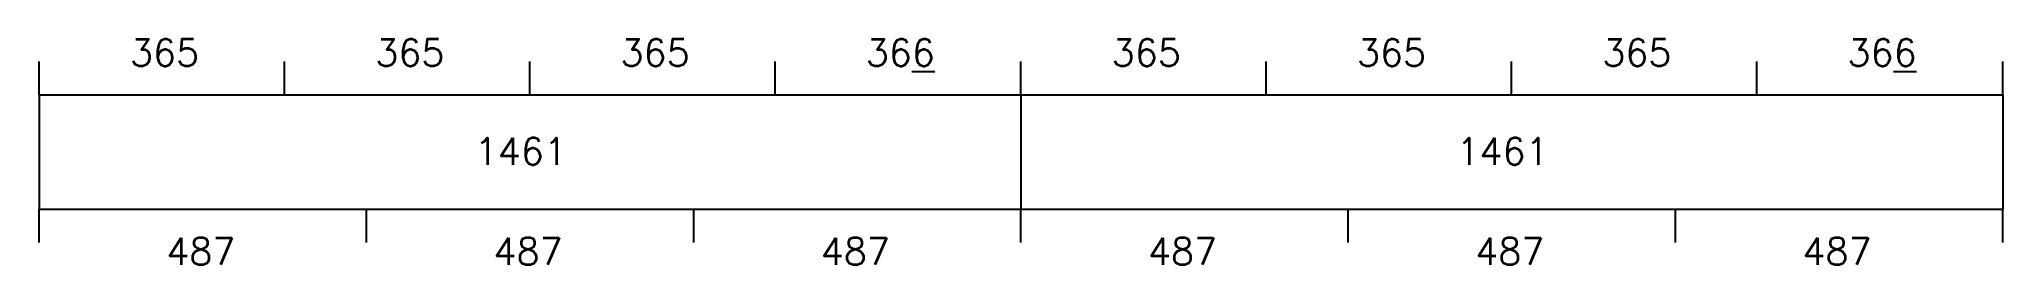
# Model space of a CAD drawing. Header units: millimetres. Extents: x 3900 to 6822, y 22428 to 22764.
import ezdxf

# ---------------------------------------------------------------- set-up
doc = ezdxf.new("R2010")
doc.units = ezdxf.units.MM
doc.styles.add('Annotative', font='romans.shx')

msp = doc.modelspace()

# ---------------------------------------------------------------- linework, layer by layer
for p, q in [((3900, 22681), (3900, 22731)), ((4265, 22681), (4265, 22731)), ((4630, 22681), (4630, 22731)), ((4995, 22681), (4995, 22731)), ((5361, 22681), (5361, 22731)), ((5361, 22681), (5361, 22731)), ((5361, 22681), (5361, 22731)), ((5726, 22681), (5726, 22731)), ((6091, 22681), (6091, 22731)), ((6456, 22681), (6456, 22731)), ((6822, 22681), (6822, 22731)), ((6822, 22681), (6822, 22731)), ((3900, 22681), (4265, 22681)), ((3900, 22681), (3900, 22511)), ((4265, 22681), (4630, 22681)), ((4630, 22681), (4995, 22681)), ((4995, 22681), (5361, 22681)), ((5361, 22681), (5361, 22581)), ((5361, 22681), (5361, 22511)), ((5361, 22681), (5726, 22681)), ((5361, 22681), (5361, 22511)), ((5726, 22681), (6091, 22681)), ((6091, 22681), (6456, 22681)), ((6456, 22681), (6822, 22681)), ((6822, 22681), (6822, 22581)), ((6822, 22681), (6822, 22511)), ((3900, 22511), (5361, 22511)), ((3900, 22511), (4387, 22511)), ((3900, 22461), (3900, 22511)), ((4387, 22461), (4387, 22511)), ((4874, 22461), (4874, 22511)), ((5361, 22461), (5361, 22511)), ((5361, 22511), (6822, 22511)), ((5361, 22511), (5848, 22511)), ((5361, 22461), (5361, 22511)), ((5848, 22461), (5848, 22511)), ((6335, 22461), (6335, 22511)), ((6822, 22461), (6822, 22511))]:
    msp.add_line(p, q)

# ---------------------------------------------------------------- texts
at = {"char_height": 40, "width": 227, "attachment_point": 1, "style": 'Annotative'}
for s, insert in [('365', (4035, 22764)), ('365', (4400, 22764)), ('365', (4765, 22764)), ('36{\\L6}', (5130, 22764)), ('365', (5496, 22764)), ('365', (5861, 22764)), ('365', (6226, 22764)), ('36{\\L6}', (6591, 22764)), ('1461', (4548, 22617)), ('1461', (6009, 22617)), ('487', (4089, 22468)), ('487', (4576, 22468)), ('487', (5063, 22468)), ('487', (5550, 22468)), ('487', (6037, 22468)), ('487', (6524, 22468))]:
    msp.add_mtext(s, dxfattribs=dict(at, insert=insert))

doc.saveas('drawing.dxf')
